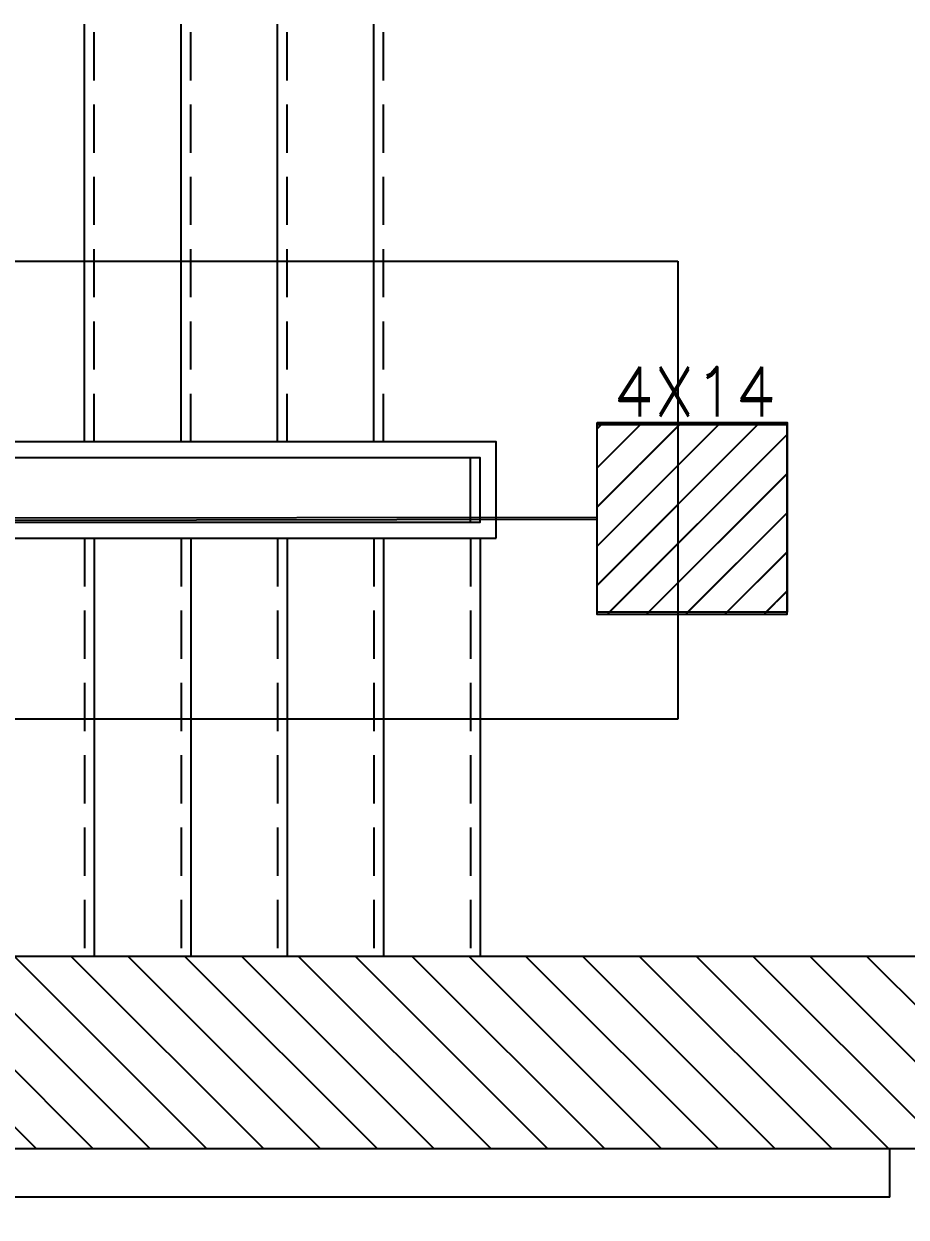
# Model space of a CAD drawing. Header units: inches. Extents: x 567115 to 582893, y 124948 to 133566.
# Drawn here: x 576239.7 to 576514.1, y 127612.9 to 127984.2 of the extents above; entities that cross this region are included whole.
import ezdxf

# ---------------------------------------------------------------- set-up
doc = ezdxf.new("R2010")
doc.units = ezdxf.units.IN
doc.header["$MEASUREMENT"] = 0
doc.linetypes.add('DASHED2', pattern=[0.375, 0.25, -0.125])
for name, color, linetype in [('1', 15, 'Continuous'), ('2', 1, 'Continuous'), ('ELECT', 3, 'Continuous'), ('kazeb', 15, 'Continuous'), ('LIGHTING', 3, 'Continuous'), ('LIGHTING WIRE', 4, 'Continuous'), ('NEW BORESHI', 21, 'Continuous'), ('wall kanaf', 4, 'Continuous')]:
    doc.layers.add(name, color=color, linetype=linetype)
doc.styles.add('ROMANS', font='romans.shx')
pattern_1 = [(315, (15.025, 257413.187), (-8.83883476, -8.83883476), [])]

# ---------------------------------------------------------------- blocks, each defined once
blk = doc.blocks.new('4X14RO')
at = {"layer": 'ELECT'}
h = blk.add_hatch(dxfattribs=at)
h.set_pattern_fill('ANSI31', color=30, scale=68.897638, style=0)
h.set_pattern_definition([(45, (-30610.994, -3658.853), (-6.0897484, 6.0897484), [])])
h.paths.add_polyline_path([(-29.53, 59.06), (29.53, 59.06), (29.53, 0), (-29.53, 0)])
at = {"layer": 'ELECT', "color": 3}
blk.add_lwpolyline([(-29.53, 59.06), (29.53, 59.06), (29.53, 0), (-29.53, 0)], close=True, dxfattribs=at)
at = {"layer": 'ELECT', "color": 2, "insert": (26.14, 68.97), "char_height": 14.764, "attachment_point": 6, "style": 'ROMANS'}
blk.add_mtext('4X14', dxfattribs=at)

msp = doc.modelspace()

# ---------------------------------------------------------------- hatches: boundary and pattern name
at = {"layer": 'kazeb'}
h = msp.add_hatch(dxfattribs=at)
h.set_pattern_fill('ANGLE', color=256, scale=100, style=0)
h.set_pattern_definition([(0, (0, 0), (0, 27.5), [20, -7.5]), (90, (0, 0), (-27.5, 2e-15), [20, -7.5])])
edge = h.paths.add_edge_path()
edge.add_arc((576621.05, 122465.1), 4873.76, 92.22819, 96.96402)
edge.add_arc((576030.13, 127688.36), 385.45, 217.8005, 270, ccw=False)
edge.add_line((575725.57, 127452.11), (575725.57, 127598.04))
edge.add_line((575725.57, 127598.04), (575725.57, 128306.54))
edge.add_line((575725.57, 128306.54), (574229.07, 128306.54))
edge.add_line((574229.07, 128306.54), (574229.07, 127584.06))
edge.add_line((574229.07, 127584.06), (574085.24, 127502.76))
edge.add_arc((573092.07, 126948.91), 1137.16, 1.32932, 29.14624, ccw=False)
edge.add_line((574228.92, 126975.3), (574229.07, 126186.91))
edge.add_line((574229.07, 126186.91), (574209.85, 126168.81))
edge.add_arc((575360.19, 127307.17), 1618.38, 224.69999, 251.23332)
edge.add_arc((576548.57, 125565.92), 1721.76, 163.38366, 173.03071, ccw=False)
edge.add_line((574898.71, 126058.27), (575023.96, 126016.39))
edge.add_arc((576592.73, 125547.97), 1637.21, 133.96724, 163.37487, ccw=False)
edge.add_line((575456.1, 126726.33), (575414.17, 126775.59))
edge.add_line((575414.17, 126775.59), (575502.2, 126850.52))
edge.add_line((575502.2, 126850.52), (575517.76, 126830.26))
edge.add_line((575517.76, 126830.26), (575701.42, 126947.98))
edge.add_line((575701.42, 126947.98), (575688.28, 126971.93))
edge.add_line((575688.28, 126971.93), (575793.86, 127023.17))
edge.add_line((575793.86, 127023.17), (575823.37, 126962.36))
edge.add_arc((576431.65, 125508.52), 1575.97, 91.36956, 112.70422, ccw=False)
edge.add_line((576393.99, 127084.04), (576437.76, 127084.53))
edge.add_line((576437.76, 127084.53), (576437.76, 127204.53))
edge.add_line((576437.76, 127204.53), (576431.57, 127204.53))
edge.add_line((576431.57, 127204.53), (576431.57, 127335.18))
edge = h.paths.add_edge_path(flags=16)
edge.add_arc((574868.58, 127649.04), 210, 0, 360)
edge = h.paths.add_edge_path(flags=16)
edge.add_arc((574868.58, 126949.04), 210, 0, 360)
at = {"layer": 'NEW BORESHI'}
h = msp.add_hatch(dxfattribs=at)
h.set_pattern_fill('ANSI31', color=256, scale=100, style=0)
h.set_pattern_definition(pattern_1)
h.paths.add_polyline_path([(575806.59, 127694.15), (576521.59, 127694.15), (576521.59, 127634.15), (575806.59, 127634.15)])
h = msp.add_hatch(dxfattribs=at)
h.set_pattern_fill('ANSI31', color=256, scale=100, style=0)
h.set_pattern_definition(pattern_1)
h.paths.add_polyline_path([(575806.59, 127694.15), (576521.59, 127694.15), (576521.59, 127634.15), (575806.59, 127634.15)])

# ---------------------------------------------------------------- linework, layer by layer
at = {"layer": '1', "linetype": 'DASHED2', "ltscale": 60}
for p, q in [((576261.59, 127854.13, 0), (576261.59, 127984.11, 0)), ((576291.59, 127854.13, 0), (576291.59, 127984.11, 0)), ((576321.59, 127854.13, 0), (576321.59, 127984.11, 0)), ((576351.59, 127854.13, 0), (576351.59, 127984.11, 0)), ((576258.59, 127824.13, 0), (576258.59, 127694.15, 0)), ((576288.59, 127824.13, 0), (576288.59, 127694.15, 0)), ((576318.59, 127824.13, 0), (576318.59, 127694.15, 0)), ((576348.59, 127824.13, 0), (576348.59, 127694.15, 0)), ((576378.59, 127824.13, 0), (576378.59, 127694.15, 0))]:
    msp.add_line(p, q, dxfattribs=at)
at = {"layer": '1'}
msp.add_line((576378.59, 127829.13, 0), (576378.59, 127849.13, 0), dxfattribs=at)
at = {"layer": '2', "ltscale": 2}
for p, q in [((576258.59, 127854.13, 0), (576258.59, 127984.11, 0)), ((576288.59, 127854.13, 0), (576288.59, 127984.11, 0)), ((576318.59, 127854.13, 0), (576318.59, 127984.11, 0)), ((576348.59, 127854.13, 0), (576348.59, 127984.11, 0)), ((576261.59, 127824.13, 0), (576261.59, 127694.15, 0)), ((576291.59, 127824.13, 0), (576291.59, 127694.15, 0)), ((576321.59, 127824.13, 0), (576321.59, 127694.15, 0)), ((576351.59, 127824.13, 0), (576351.59, 127694.15, 0)), ((576381.59, 127824.13, 0), (576381.59, 127694.15, 0))]:
    msp.add_line(p, q, dxfattribs=at)
at = {"layer": '2', "color": 1}
for p, q in [((575983.52, 127910.37, 0), (576443.13, 127910.37, 0)), ((576443.13, 127910.37, 0), (576443.13, 127767.89, 0)), ((576443.13, 127767.89, 0), (576210.73, 127767.89, 0))]:
    msp.add_line(p, q, dxfattribs=at)
at = {"layer": '2', "color": 1, "ltscale": 2, "elevation": 0}
msp.add_lwpolyline([(576386.59, 127824.13), (576386.59, 127854.13), (575983.59, 127854.13), (575983.59, 127824.13)], close=True, dxfattribs=at)
msp.add_lwpolyline([(575988.59, 127829.13), (576381.59, 127829.13), (576381.59, 127849.13), (575988.59, 127849.13)], dxfattribs=at)
at = {"layer": 'LIGHTING WIRE'}
for p, q in [((576417.98, 127829.96), (575899.56, 127829.31)), ((576418.01, 127830.63), (575899.59, 127829.98))]:
    msp.add_line(p, q, dxfattribs=at)
at = {"layer": 'NEW BORESHI'}
msp.add_lwpolyline([(575806.59, 127694.15), (576521.59, 127694.15), (576521.59, 127634.15), (575806.59, 127634.15)], close=True, dxfattribs=at)
msp.add_lwpolyline([(575806.59, 127694.15), (576521.59, 127694.15), (576521.59, 127634.15), (575806.59, 127634.15)], close=True, dxfattribs=at)
at = {"layer": 'wall kanaf', "color": 15, "ltscale": 0.1}
for q in [(576509.09, 127634.15), (575746.59, 127619.15)]:
    msp.add_line((576509.09, 127619.15), q, dxfattribs=at)

# ---------------------------------------------------------------- block references
at = {"layer": 'LIGHTING'}
for p in [(576447.5, 127800.44), (576447.54, 127801.11)]:
    msp.add_blockref('4X14RO', p, dxfattribs=at)

doc.saveas('drawing.dxf')
